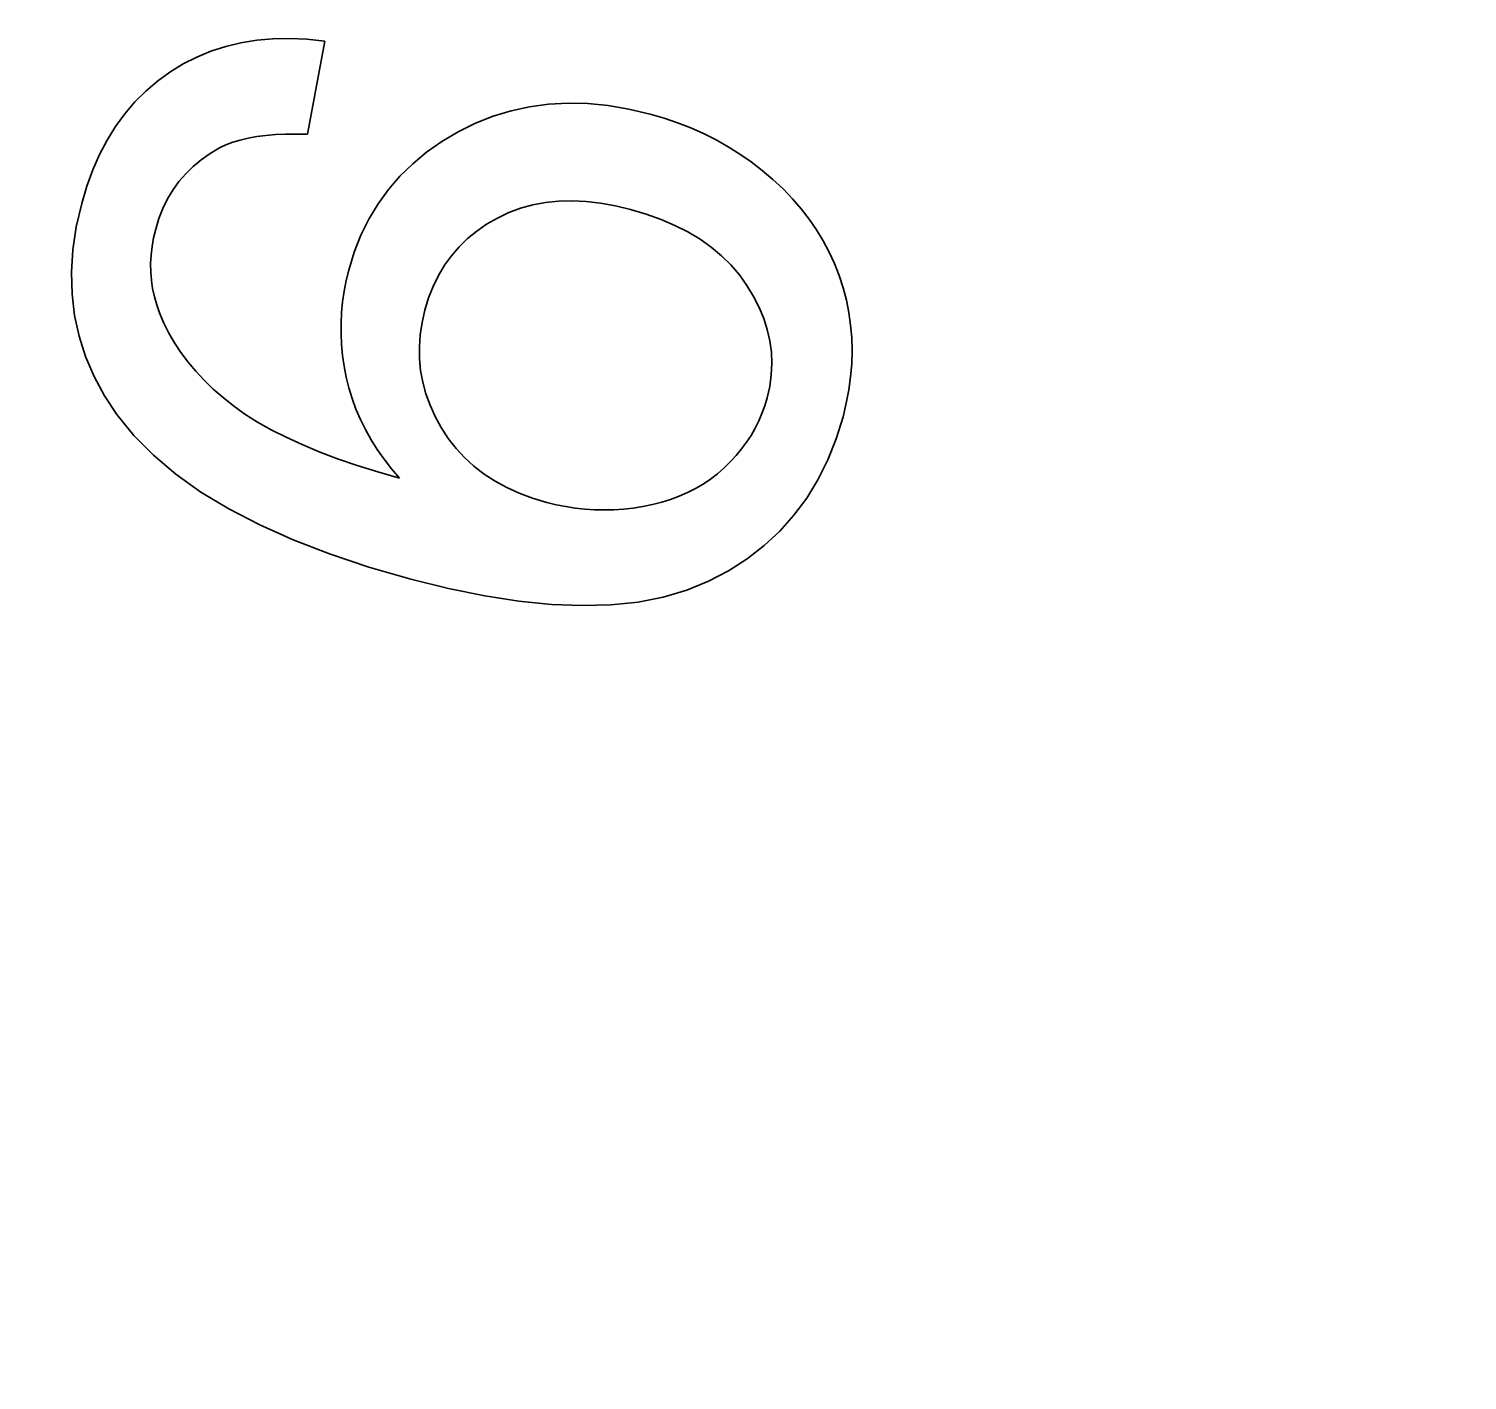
# Model space of a CAD drawing. Extents: x 23 to 417, y 3 to 294.
# Drawn here: x 220.255 to 221.184, y 160.835 to 161.708 of the extents above; entities that cross this region are included whole.
import ezdxf

# ---------------------------------------------------------------- set-up
doc = ezdxf.new("R2010")
doc.units = 0
doc.layers.add('1', color=7, linetype='Continuous', lineweight=13)

msp = doc.modelspace()

# ---------------------------------------------------------------- linework, layer by layer
at = {"layer": '1', "color": 7, "lineweight": 35, "ltscale": 0.000257655}
msp.add_line((220.39236, 161.69854), (220.40254, 161.70019), dxfattribs=at)
at = {"layer": '1', "color": 7, "lineweight": 35, "ltscale": 0.000263387}
msp.add_line((220.40254, 161.70019), (220.41303, 161.70113), dxfattribs=at)
at = {"layer": '1', "color": 7, "lineweight": 35, "ltscale": 0.000270607}
msp.add_line((220.41303, 161.70113), (220.42385, 161.70134), dxfattribs=at)
at = {"layer": '1', "color": 7, "lineweight": 35, "ltscale": 0.000279331}
msp.add_line((220.42385, 161.70134), (220.43501, 161.70084), dxfattribs=at)
at = {"layer": '1', "color": 7, "lineweight": 35, "ltscale": 0.000288866}
msp.add_line((220.43501, 161.70084), (220.44651, 161.69963), dxfattribs=at)
at = {"layer": '1', "color": 7, "lineweight": 35, "ltscale": 0.001531}
msp.add_line((220.44651, 161.69963), (220.43532, 161.63942), dxfattribs=at)
at = {"layer": '1', "color": 7, "lineweight": 35, "ltscale": 0.000248036}
msp.add_line((220.36386, 161.68934), (220.37304, 161.69312), dxfattribs=at)
at = {"layer": '1', "color": 7, "lineweight": 35, "ltscale": 0.000249407}
msp.add_line((220.37304, 161.69312), (220.38253, 161.69619), dxfattribs=at)
at = {"layer": '1', "color": 7, "lineweight": 35, "ltscale": 0.000252789}
msp.add_line((220.38253, 161.69619), (220.39236, 161.69854), dxfattribs=at)
at = {"layer": '1', "color": 7, "lineweight": 35, "ltscale": 0.000249321}
msp.add_line((220.34651, 161.67963), (220.35502, 161.68484), dxfattribs=at)
at = {"layer": '1', "color": 7, "lineweight": 35, "ltscale": 0.000248106}
msp.add_line((220.35502, 161.68484), (220.36386, 161.68934), dxfattribs=at)
at = {"layer": '1', "color": 7, "lineweight": 35, "ltscale": 0.000248125}
msp.add_line((220.33089, 161.66733), (220.33844, 161.67377), dxfattribs=at)
at = {"layer": '1', "color": 7, "lineweight": 35, "ltscale": 0.000249507}
msp.add_line((220.33844, 161.67377), (220.34651, 161.67963), dxfattribs=at)
at = {"layer": '1', "color": 7, "lineweight": 35, "ltscale": 0.000248313}
msp.add_line((220.32387, 161.6603), (220.33089, 161.66733), dxfattribs=at)
at = {"layer": '1', "color": 7, "lineweight": 35, "ltscale": 0.0002498}
msp.add_line((220.31738, 161.6527), (220.32387, 161.6603), dxfattribs=at)
at = {"layer": '1', "color": 7, "lineweight": 35, "ltscale": 0.000305373}
msp.add_line((220.55518, 161.6511), (220.56686, 161.65466), dxfattribs=at)
at = {"layer": '1', "color": 7, "lineweight": 35, "ltscale": 0.000306248}
msp.add_line((220.56686, 161.65466), (220.57883, 161.65727), dxfattribs=at)
at = {"layer": '1', "color": 7, "lineweight": 35, "ltscale": 0.000309018}
msp.add_line((220.57883, 161.65727), (220.59108, 161.6589), dxfattribs=at)
at = {"layer": '1', "color": 7, "lineweight": 35, "ltscale": 0.000314009}
msp.add_line((220.59108, 161.6589), (220.60363, 161.65955), dxfattribs=at)
at = {"layer": '1', "color": 7, "lineweight": 35, "ltscale": 0.000320868}
msp.add_line((220.60363, 161.65955), (220.61646, 161.65924), dxfattribs=at)
at = {"layer": '1', "color": 7, "lineweight": 35, "ltscale": 0.000329495}
msp.add_line((220.61646, 161.65924), (220.62958, 161.65797), dxfattribs=at)
at = {"layer": '1', "color": 7, "lineweight": 35, "ltscale": 0.000339913}
msp.add_line((220.62958, 161.65797), (220.64298, 161.65572), dxfattribs=at)
at = {"layer": '1', "color": 7, "lineweight": 35, "ltscale": 0.000351687}
msp.add_line((220.64298, 161.65572), (220.65668, 161.65249), dxfattribs=at)
at = {"layer": '1', "color": 7, "lineweight": 35, "ltscale": 0.000258138}
msp.add_line((220.30598, 161.63572), (220.31142, 161.6445), dxfattribs=at)
at = {"layer": '1', "color": 7, "lineweight": 35, "ltscale": 0.000253411}
msp.add_line((220.31142, 161.6445), (220.31738, 161.6527), dxfattribs=at)
at = {"layer": '1', "color": 7, "lineweight": 35, "ltscale": 0.000310136}
msp.add_line((220.53268, 161.64104), (220.54378, 161.64657), dxfattribs=at)
at = {"layer": '1', "color": 7, "lineweight": 35, "ltscale": 0.000306542}
msp.add_line((220.54378, 161.64657), (220.55518, 161.6511), dxfattribs=at)
at = {"layer": '1', "color": 7, "lineweight": 35, "ltscale": 0.000233703}
msp.add_line((220.65668, 161.65249), (220.66565, 161.64988), dxfattribs=at)
at = {"layer": '1', "color": 7, "lineweight": 35, "ltscale": 0.000230917}
msp.add_line((220.66565, 161.64988), (220.6744, 161.64691), dxfattribs=at)
at = {"layer": '1', "color": 7, "lineweight": 35, "ltscale": 0.000228409}
msp.add_line((220.6744, 161.64691), (220.6829, 161.64357), dxfattribs=at)
at = {"layer": '1', "color": 7, "lineweight": 35, "ltscale": 0.000226532}
msp.add_line((220.6829, 161.64357), (220.69118, 161.63988), dxfattribs=at)
at = {"layer": '1', "color": 7, "lineweight": 35, "ltscale": 0.000263946}
msp.add_line((220.30108, 161.62637), (220.30598, 161.63572), dxfattribs=at)
at = {"layer": '1', "color": 7, "lineweight": 35, "ltscale": 0.000119277}
msp.add_line((220.38715, 161.63424), (220.38269, 161.63255), dxfattribs=at)
at = {"layer": '1', "color": 7, "lineweight": 35, "ltscale": 0.000125785}
msp.add_line((220.39196, 161.63572), (220.38715, 161.63424), dxfattribs=at)
at = {"layer": '1', "color": 7, "lineweight": 35, "ltscale": 0.000132453}
msp.add_line((220.39711, 161.63694), (220.39196, 161.63572), dxfattribs=at)
at = {"layer": '1', "color": 7, "lineweight": 35, "ltscale": 0.000139591}
msp.add_line((220.40261, 161.63794), (220.39711, 161.63694), dxfattribs=at)
at = {"layer": '1', "color": 7, "lineweight": 35, "ltscale": 0.000147601}
msp.add_line((220.40846, 161.6387), (220.40261, 161.63794), dxfattribs=at)
at = {"layer": '1', "color": 7, "lineweight": 35, "ltscale": 0.000155425}
msp.add_line((220.41465, 161.63924), (220.40846, 161.6387), dxfattribs=at)
at = {"layer": '1', "color": 7, "lineweight": 35, "ltscale": 0.000163602}
msp.add_line((220.42119, 161.63953), (220.41465, 161.63924), dxfattribs=at)
at = {"layer": '1', "color": 7, "lineweight": 35, "ltscale": 0.000172236}
msp.add_line((220.42808, 161.63959), (220.42119, 161.63953), dxfattribs=at)
at = {"layer": '1', "color": 7, "lineweight": 35, "ltscale": 0.000180966}
msp.add_line((220.43532, 161.63942), (220.42808, 161.63959), dxfattribs=at)
at = {"layer": '1', "color": 7, "lineweight": 35, "ltscale": 0.000299376}
msp.add_line((220.5123, 161.62788), (220.5221, 161.63476), dxfattribs=at)
at = {"layer": '1', "color": 7, "lineweight": 35, "ltscale": 0.000307526}
msp.add_line((220.5221, 161.63476), (220.53268, 161.64104), dxfattribs=at)
at = {"layer": '1', "color": 7, "lineweight": 35, "ltscale": 0.000224996}
msp.add_line((220.69118, 161.63988), (220.69922, 161.63583), dxfattribs=at)
at = {"layer": '1', "color": 7, "lineweight": 35, "ltscale": 0.000224092}
msp.add_line((220.69922, 161.63583), (220.70703, 161.63143), dxfattribs=at)
at = {"layer": '1', "color": 7, "lineweight": 35, "ltscale": 0.00027172}
msp.add_line((220.2967, 161.61643), (220.30108, 161.62637), dxfattribs=at)
at = {"layer": '1', "color": 7, "lineweight": 35, "ltscale": 0.000173708}
msp.add_line((220.37244, 161.62698), (220.36675, 161.623), dxfattribs=at)
at = {"layer": '1', "color": 7, "lineweight": 35, "ltscale": 0.000178316}
msp.add_line((220.37858, 161.63062), (220.37244, 161.62698), dxfattribs=at)
at = {"layer": '1', "color": 7, "lineweight": 35, "ltscale": 0.00011355}
msp.add_line((220.38269, 161.63255), (220.37858, 161.63062), dxfattribs=at)
at = {"layer": '1', "color": 7, "lineweight": 35, "ltscale": 0.000292463}
msp.add_line((220.50329, 161.62042), (220.5123, 161.62788), dxfattribs=at)
at = {"layer": '1', "color": 7, "lineweight": 35, "ltscale": 0.000223767}
msp.add_line((220.70703, 161.63143), (220.71461, 161.62667), dxfattribs=at)
at = {"layer": '1', "color": 7, "lineweight": 35, "ltscale": 0.000223664}
msp.add_line((220.71461, 161.62667), (220.72195, 161.62156), dxfattribs=at)
at = {"layer": '1', "color": 7, "lineweight": 35, "ltscale": 0.000279951}
msp.add_line((220.29285, 161.60591), (220.2967, 161.61643), dxfattribs=at)
at = {"layer": '1', "color": 7, "lineweight": 35, "ltscale": 0.000167939}
msp.add_line((220.3615, 161.61863), (220.35671, 161.61393), dxfattribs=at)
at = {"layer": '1', "color": 7, "lineweight": 35, "ltscale": 0.000170505}
msp.add_line((220.36675, 161.623), (220.3615, 161.61863), dxfattribs=at)
at = {"layer": '1', "color": 7, "lineweight": 35, "ltscale": 0.000287847}
msp.add_line((220.49505, 161.61238), (220.50329, 161.62042), dxfattribs=at)
at = {"layer": '1', "color": 7, "lineweight": 35, "ltscale": 0.000224178}
msp.add_line((220.72195, 161.62156), (220.72905, 161.61609), dxfattribs=at)
at = {"layer": '1', "color": 7, "lineweight": 35, "ltscale": 0.000225418}
msp.add_line((220.72905, 161.61609), (220.73592, 161.61025), dxfattribs=at)
at = {"layer": '1', "color": 7, "lineweight": 35, "ltscale": 0.000167214}
msp.add_line((220.35236, 161.60886), (220.34846, 161.60343), dxfattribs=at)
at = {"layer": '1', "color": 7, "lineweight": 35, "ltscale": 0.000167037}
msp.add_line((220.35671, 161.61393), (220.35236, 161.60886), dxfattribs=at)
at = {"layer": '1', "color": 7, "lineweight": 35, "ltscale": 0.000285272}
msp.add_line((220.48759, 161.60374), (220.49505, 161.61238), dxfattribs=at)
at = {"layer": '1', "color": 7, "lineweight": 35, "ltscale": 0.000223729}
msp.add_line((220.73592, 161.61025), (220.74246, 161.60414), dxfattribs=at)
at = {"layer": '1', "color": 7, "lineweight": 35, "ltscale": 0.000290041}
msp.add_line((220.28953, 161.59479), (220.29285, 161.60591), dxfattribs=at)
at = {"layer": '1', "color": 7, "lineweight": 35, "ltscale": 0.000171012}
msp.add_line((220.345, 161.59764), (220.342, 161.59149), dxfattribs=at)
at = {"layer": '1', "color": 7, "lineweight": 35, "ltscale": 0.000168518}
msp.add_line((220.34846, 161.60343), (220.345, 161.59764), dxfattribs=at)
at = {"layer": '1', "color": 7, "lineweight": 35, "ltscale": 0.00028466}
msp.add_line((220.48091, 161.59452), (220.48759, 161.60374), dxfattribs=at)
at = {"layer": '1', "color": 7, "lineweight": 35, "ltscale": 0.00021919}
msp.add_line((220.74246, 161.60414), (220.74855, 161.59783), dxfattribs=at)
at = {"layer": '1', "color": 7, "lineweight": 35, "ltscale": 0.000215418}
msp.add_line((220.74855, 161.59783), (220.7542, 161.59132), dxfattribs=at)
at = {"layer": '1', "color": 7, "lineweight": 35, "ltscale": 0.000387839}
msp.add_line((220.28607, 161.57967), (220.28953, 161.59479), dxfattribs=at)
at = {"layer": '1', "color": 7, "lineweight": 35, "ltscale": 0.000175077}
msp.add_line((220.342, 161.59149), (220.33943, 161.58498), dxfattribs=at)
at = {"layer": '1', "color": 7, "lineweight": 35, "ltscale": 0.000286148}
msp.add_line((220.47501, 161.58471), (220.48091, 161.59452), dxfattribs=at)
at = {"layer": '1', "color": 7, "lineweight": 35, "ltscale": 0.00020285}
msp.add_line((220.56534, 161.58883), (220.55801, 161.58536), dxfattribs=at)
at = {"layer": '1', "color": 7, "lineweight": 35, "ltscale": 0.000202949}
msp.add_line((220.57296, 161.59164), (220.56534, 161.58883), dxfattribs=at)
at = {"layer": '1', "color": 7, "lineweight": 35, "ltscale": 0.000205011}
msp.add_line((220.58086, 161.59382), (220.57296, 161.59164), dxfattribs=at)
at = {"layer": '1', "color": 7, "lineweight": 35, "ltscale": 0.000207988}
msp.add_line((220.58904, 161.59534), (220.58086, 161.59382), dxfattribs=at)
at = {"layer": '1', "color": 7, "lineweight": 35, "ltscale": 0.000212754}
msp.add_line((220.59751, 161.59622), (220.58904, 161.59534), dxfattribs=at)
at = {"layer": '1', "color": 7, "lineweight": 35, "ltscale": 0.000218639}
msp.add_line((220.60625, 161.59645), (220.59751, 161.59622), dxfattribs=at)
at = {"layer": '1', "color": 7, "lineweight": 35, "ltscale": 0.000225943}
msp.add_line((220.61528, 161.59604), (220.60625, 161.59645), dxfattribs=at)
at = {"layer": '1', "color": 7, "lineweight": 35, "ltscale": 0.000234323}
msp.add_line((220.62459, 161.59498), (220.61528, 161.59604), dxfattribs=at)
at = {"layer": '1', "color": 7, "lineweight": 35, "ltscale": 0.000243485}
msp.add_line((220.63418, 161.59326), (220.62459, 161.59498), dxfattribs=at)
at = {"layer": '1', "color": 7, "lineweight": 35, "ltscale": 0.000253968}
msp.add_line((220.64406, 161.5909), (220.63418, 161.59326), dxfattribs=at)
at = {"layer": '1', "color": 7, "lineweight": 35, "ltscale": 0.000263877}
msp.add_line((220.65418, 161.5879), (220.64406, 161.5909), dxfattribs=at)
at = {"layer": '1', "color": 7, "lineweight": 35, "ltscale": 0.000253396}
msp.add_line((220.66372, 161.58448), (220.65418, 161.5879), dxfattribs=at)
at = {"layer": '1', "color": 7, "lineweight": 35, "ltscale": 0.000211722}
msp.add_line((220.7542, 161.59132), (220.7594, 161.58464), dxfattribs=at)
at = {"layer": '1', "color": 7, "lineweight": 35, "ltscale": 0.000373635}
msp.add_line((220.28389, 161.56488), (220.28607, 161.57967), dxfattribs=at)
at = {"layer": '1', "color": 7, "lineweight": 35, "ltscale": 0.000179792}
msp.add_line((220.33943, 161.58498), (220.33732, 161.5781), dxfattribs=at)
at = {"layer": '1', "color": 7, "lineweight": 35, "ltscale": 0.000289779}
msp.add_line((220.46988, 161.57432), (220.47501, 161.58471), dxfattribs=at)
at = {"layer": '1', "color": 7, "lineweight": 35, "ltscale": 0.000195512}
msp.add_line((220.55106, 161.58135), (220.54462, 161.57691), dxfattribs=at)
at = {"layer": '1', "color": 7, "lineweight": 35, "ltscale": 0.000200544}
msp.add_line((220.55801, 161.58536), (220.55106, 161.58135), dxfattribs=at)
at = {"layer": '1', "color": 7, "lineweight": 35, "ltscale": 0.000243825}
msp.add_line((220.67268, 161.58062), (220.66372, 161.58448), dxfattribs=at)
at = {"layer": '1', "color": 7, "lineweight": 35, "ltscale": 0.000235152}
msp.add_line((220.68106, 161.57636), (220.67268, 161.58062), dxfattribs=at)
at = {"layer": '1', "color": 7, "lineweight": 35, "ltscale": 0.000209585}
msp.add_line((220.7594, 161.58464), (220.76416, 161.57774), dxfattribs=at)
at = {"layer": '1', "color": 7, "lineweight": 35, "ltscale": 0.000142067}
msp.add_line((220.33598, 161.57248), (220.33499, 161.56688), dxfattribs=at)
at = {"layer": '1', "color": 7, "lineweight": 35, "ltscale": 0.00014463}
msp.add_line((220.33732, 161.5781), (220.33598, 161.57248), dxfattribs=at)
at = {"layer": '1', "color": 7, "lineweight": 35, "ltscale": 0.000295285}
msp.add_line((220.46554, 161.56334), (220.46988, 161.57432), dxfattribs=at)
at = {"layer": '1', "color": 7, "lineweight": 35, "ltscale": 0.000189853}
msp.add_line((220.53868, 161.57204), (220.53325, 161.56674), dxfattribs=at)
at = {"layer": '1', "color": 7, "lineweight": 35, "ltscale": 0.000192033}
msp.add_line((220.54462, 161.57691), (220.53868, 161.57204), dxfattribs=at)
at = {"layer": '1', "color": 7, "lineweight": 35, "ltscale": 0.000227648}
msp.add_line((220.68886, 161.57166), (220.68106, 161.57636), dxfattribs=at)
at = {"layer": '1', "color": 7, "lineweight": 35, "ltscale": 0.00022136}
msp.add_line((220.69608, 161.56653), (220.68886, 161.57166), dxfattribs=at)
at = {"layer": '1', "color": 7, "lineweight": 35, "ltscale": 0.000207222}
msp.add_line((220.76416, 161.57774), (220.76847, 161.57066), dxfattribs=at)
at = {"layer": '1', "color": 7, "lineweight": 35, "ltscale": 0.00020606}
msp.add_line((220.76847, 161.57066), (220.77234, 161.56338), dxfattribs=at)
at = {"layer": '1', "color": 7, "lineweight": 35, "ltscale": 0.00036232}
msp.add_line((220.28298, 161.55042), (220.28389, 161.56488), dxfattribs=at)
at = {"layer": '1', "color": 7, "lineweight": 35, "ltscale": 0.000136923}
msp.add_line((220.33435, 161.56135), (220.33407, 161.55588), dxfattribs=at)
at = {"layer": '1', "color": 7, "lineweight": 35, "ltscale": 0.000139217}
msp.add_line((220.33499, 161.56688), (220.33435, 161.56135), dxfattribs=at)
at = {"layer": '1', "color": 7, "lineweight": 35, "ltscale": 0.000302722}
msp.add_line((220.46197, 161.55176), (220.46554, 161.56334), dxfattribs=at)
at = {"layer": '1', "color": 7, "lineweight": 35, "ltscale": 0.00018966}
msp.add_line((220.52831, 161.561), (220.52387, 161.55484), dxfattribs=at)
at = {"layer": '1', "color": 7, "lineweight": 35, "ltscale": 0.000189303}
msp.add_line((220.53325, 161.56674), (220.52831, 161.561), dxfattribs=at)
at = {"layer": '1', "color": 7, "lineweight": 35, "ltscale": 0.000216244}
msp.add_line((220.70273, 161.56099), (220.69608, 161.56653), dxfattribs=at)
at = {"layer": '1', "color": 7, "lineweight": 35, "ltscale": 0.000212856}
msp.add_line((220.7088, 161.55502), (220.70273, 161.56099), dxfattribs=at)
at = {"layer": '1', "color": 7, "lineweight": 35, "ltscale": 0.000205807}
msp.add_line((220.77234, 161.56338), (220.77576, 161.55589), dxfattribs=at)
at = {"layer": '1', "color": 7, "lineweight": 35, "ltscale": 0.000135918}
msp.add_line((220.33407, 161.55588), (220.33414, 161.55044), dxfattribs=at)
at = {"layer": '1', "color": 7, "lineweight": 35, "ltscale": 0.000174759}
msp.add_line((220.46032, 161.54497), (220.46197, 161.55176), dxfattribs=at)
at = {"layer": '1', "color": 7, "lineweight": 35, "ltscale": 0.000191837}
msp.add_line((220.52387, 161.55484), (220.51995, 161.54825), dxfattribs=at)
at = {"layer": '1', "color": 7, "lineweight": 35, "ltscale": 0.000210609}
msp.add_line((220.71428, 161.54863), (220.7088, 161.55502), dxfattribs=at)
at = {"layer": '1', "color": 7, "lineweight": 35, "ltscale": 0.000205774}
msp.add_line((220.77576, 161.55589), (220.77875, 161.54822), dxfattribs=at)
at = {"layer": '1', "color": 7, "lineweight": 35, "ltscale": 0.0003536}
msp.add_line((220.28334, 161.53628), (220.28298, 161.55042), dxfattribs=at)
at = {"layer": '1', "color": 7, "lineweight": 35, "ltscale": 0.000134411}
msp.add_line((220.33414, 161.55044), (220.33457, 161.54508), dxfattribs=at)
at = {"layer": '1', "color": 7, "lineweight": 35, "ltscale": 0.000134568}
msp.add_line((220.33457, 161.54508), (220.33535, 161.53975), dxfattribs=at)
at = {"layer": '1', "color": 7, "lineweight": 35, "ltscale": 0.000173617}
msp.add_line((220.45899, 161.53815), (220.46032, 161.54497), dxfattribs=at)
at = {"layer": '1', "color": 7, "lineweight": 35, "ltscale": 0.000195484}
msp.add_line((220.51995, 161.54825), (220.51652, 161.54122), dxfattribs=at)
at = {"layer": '1', "color": 7, "lineweight": 35, "ltscale": 0.00020984}
msp.add_line((220.71918, 161.54181), (220.71428, 161.54863), dxfattribs=at)
at = {"layer": '1', "color": 7, "lineweight": 35, "ltscale": 0.000206258}
msp.add_line((220.72346, 161.53476), (220.71918, 161.54181), dxfattribs=at)
at = {"layer": '1', "color": 7, "lineweight": 35, "ltscale": 0.000206644}
msp.add_line((220.77875, 161.54822), (220.78128, 161.54036), dxfattribs=at)
at = {"layer": '1', "color": 7, "lineweight": 35, "ltscale": 0.000347529}
msp.add_line((220.28498, 161.52248), (220.28334, 161.53628), dxfattribs=at)
at = {"layer": '1', "color": 7, "lineweight": 35, "ltscale": 0.000134601}
msp.add_line((220.33535, 161.53975), (220.33648, 161.53449), dxfattribs=at)
at = {"layer": '1', "color": 7, "lineweight": 35, "ltscale": 0.000135591}
msp.add_line((220.33648, 161.53449), (220.33796, 161.52928), dxfattribs=at)
at = {"layer": '1', "color": 7, "lineweight": 35, "ltscale": 0.000173266}
msp.add_line((220.45801, 161.53129), (220.45899, 161.53815), dxfattribs=at)
at = {"layer": '1', "color": 7, "lineweight": 35, "ltscale": 0.000206142}
msp.add_line((220.5136, 161.53376), (220.51117, 161.52588), dxfattribs=at)
at = {"layer": '1', "color": 7, "lineweight": 35, "ltscale": 0.000200371}
msp.add_line((220.51652, 161.54122), (220.5136, 161.53376), dxfattribs=at)
at = {"layer": '1', "color": 7, "lineweight": 35, "ltscale": 0.000199207}
msp.add_line((220.72708, 161.52766), (220.72346, 161.53476), dxfattribs=at)
at = {"layer": '1', "color": 7, "lineweight": 35, "ltscale": 0.000206633}
msp.add_line((220.78128, 161.54036), (220.78337, 161.53236), dxfattribs=at)
at = {"layer": '1', "color": 7, "lineweight": 35, "ltscale": 0.000206005}
msp.add_line((220.78337, 161.53236), (220.78498, 161.52428), dxfattribs=at)
at = {"layer": '1', "color": 7, "lineweight": 35, "ltscale": 0.000136819}
msp.add_line((220.33796, 161.52928), (220.33981, 161.52412), dxfattribs=at)
at = {"layer": '1', "color": 7, "lineweight": 35, "ltscale": 0.000179936}
msp.add_line((220.33981, 161.52412), (220.34261, 161.51749), dxfattribs=at)
at = {"layer": '1', "color": 7, "lineweight": 35, "ltscale": 0.000172951}
msp.add_line((220.45703, 161.51751), (220.45735, 161.52442), dxfattribs=at)
at = {"layer": '1', "color": 7, "lineweight": 35, "ltscale": 0.000172527}
msp.add_line((220.45735, 161.52442), (220.45801, 161.53129), dxfattribs=at)
at = {"layer": '1', "color": 7, "lineweight": 35, "ltscale": 0.000204992}
msp.add_line((220.51117, 161.52588), (220.50934, 161.51789), dxfattribs=at)
at = {"layer": '1', "color": 7, "lineweight": 35, "ltscale": 0.000193304}
msp.add_line((220.73004, 161.52052), (220.72708, 161.52766), dxfattribs=at)
at = {"layer": '1', "color": 7, "lineweight": 35, "ltscale": 0.000205682}
msp.add_line((220.78498, 161.52428), (220.78614, 161.51613), dxfattribs=at)
at = {"layer": '1', "color": 7, "lineweight": 35, "ltscale": 0.000344461}
msp.add_line((220.2879, 161.50901), (220.28498, 161.52248), dxfattribs=at)
at = {"layer": '1', "color": 7, "lineweight": 35, "ltscale": 0.00018133}
msp.add_line((220.34261, 161.51749), (220.34585, 161.511), dxfattribs=at)
at = {"layer": '1', "color": 7, "lineweight": 35, "ltscale": 0.000173044}
msp.add_line((220.45704, 161.51059), (220.45703, 161.51751), dxfattribs=at)
at = {"layer": '1', "color": 7, "lineweight": 35, "ltscale": 0.000199999}
msp.add_line((220.50934, 161.51789), (220.50815, 161.50998), dxfattribs=at)
at = {"layer": '1', "color": 7, "lineweight": 35, "ltscale": 0.000188988}
msp.add_line((220.73233, 161.51332), (220.73004, 161.52052), dxfattribs=at)
at = {"layer": '1', "color": 7, "lineweight": 35, "ltscale": 0.000205979}
msp.add_line((220.78614, 161.51613), (220.78683, 161.50792), dxfattribs=at)
at = {"layer": '1', "color": 7, "lineweight": 35, "ltscale": 0.000344964}
msp.add_line((220.29209, 161.49586), (220.2879, 161.50901), dxfattribs=at)
at = {"layer": '1', "color": 7, "lineweight": 35, "ltscale": 0.000183424}
msp.add_line((220.34585, 161.511), (220.34953, 161.50466), dxfattribs=at)
at = {"layer": '1', "color": 7, "lineweight": 35, "ltscale": 0.000186613}
msp.add_line((220.34953, 161.50466), (220.35366, 161.49844), dxfattribs=at)
at = {"layer": '1', "color": 7, "lineweight": 35, "ltscale": 0.000173904}
msp.add_line((220.45738, 161.50364), (220.45704, 161.51059), dxfattribs=at)
at = {"layer": '1', "color": 7, "lineweight": 35, "ltscale": 0.000195852}
msp.add_line((220.50815, 161.50998), (220.5076, 161.50216), dxfattribs=at)
at = {"layer": '1', "color": 7, "lineweight": 35, "ltscale": 0.000185313}
msp.add_line((220.73397, 161.50608), (220.73233, 161.51332), dxfattribs=at)
at = {"layer": '1', "color": 7, "lineweight": 35, "ltscale": 0.000184183}
msp.add_line((220.73493, 161.49878), (220.73397, 161.50608), dxfattribs=at)
at = {"layer": '1', "color": 7, "lineweight": 35, "ltscale": 0.000207717}
msp.add_line((220.78683, 161.50792), (220.78706, 161.49962), dxfattribs=at)
at = {"layer": '1', "color": 7, "lineweight": 35, "ltscale": 0.000348361}
msp.add_line((220.29755, 161.48304), (220.29209, 161.49586), dxfattribs=at)
at = {"layer": '1', "color": 7, "lineweight": 35, "ltscale": 0.000190013}
msp.add_line((220.35366, 161.49844), (220.35821, 161.49235), dxfattribs=at)
at = {"layer": '1', "color": 7, "lineweight": 35, "ltscale": 0.000175149}
msp.add_line((220.45805, 161.49667), (220.45738, 161.50364), dxfattribs=at)
at = {"layer": '1', "color": 7, "lineweight": 35, "ltscale": 0.000177139}
msp.add_line((220.45906, 161.48966), (220.45805, 161.49667), dxfattribs=at)
at = {"layer": '1', "color": 7, "lineweight": 35, "ltscale": 0.000192932}
msp.add_line((220.5076, 161.50216), (220.50769, 161.49444), dxfattribs=at)
at = {"layer": '1', "color": 7, "lineweight": 35, "ltscale": 0.000183512}
msp.add_line((220.73524, 161.49145), (220.73493, 161.49878), dxfattribs=at)
at = {"layer": '1', "color": 7, "lineweight": 35, "ltscale": 0.000209352}
msp.add_line((220.78706, 161.49962), (220.78681, 161.49125), dxfattribs=at)
at = {"layer": '1', "color": 7, "lineweight": 35, "ltscale": 0.000194135}
msp.add_line((220.35821, 161.49235), (220.36321, 161.48641), dxfattribs=at)
at = {"layer": '1', "color": 7, "lineweight": 35, "ltscale": 0.00019891}
msp.add_line((220.36321, 161.48641), (220.36866, 161.48061), dxfattribs=at)
at = {"layer": '1', "color": 7, "lineweight": 35, "ltscale": 0.000178725}
msp.add_line((220.46039, 161.48263), (220.45906, 161.48966), dxfattribs=at)
at = {"layer": '1', "color": 7, "lineweight": 35, "ltscale": 0.000191813}
msp.add_line((220.50769, 161.49444), (220.50842, 161.48681), dxfattribs=at)
at = {"layer": '1', "color": 7, "lineweight": 35, "ltscale": 0.000192055}
msp.add_line((220.50842, 161.48681), (220.5098, 161.47925), dxfattribs=at)
at = {"layer": '1', "color": 7, "lineweight": 35, "ltscale": 0.000185034}
msp.add_line((220.73489, 161.48405), (220.73524, 161.49145), dxfattribs=at)
at = {"layer": '1', "color": 7, "lineweight": 35, "ltscale": 0.000211637}
msp.add_line((220.78681, 161.49125), (220.78611, 161.48281), dxfattribs=at)
at = {"layer": '1', "color": 7, "lineweight": 35, "ltscale": 0.000354714}
msp.add_line((220.30429, 161.47056), (220.29755, 161.48304), dxfattribs=at)
at = {"layer": '1', "color": 7, "lineweight": 35, "ltscale": 0.000204229}
msp.add_line((220.36866, 161.48061), (220.37453, 161.47493), dxfattribs=at)
at = {"layer": '1', "color": 7, "lineweight": 35, "ltscale": 0.000179925}
msp.add_line((220.46208, 161.47564), (220.46039, 161.48263), dxfattribs=at)
at = {"layer": '1', "color": 7, "lineweight": 35, "ltscale": 0.000193142}
msp.add_line((220.5098, 161.47925), (220.51182, 161.47179), dxfattribs=at)
at = {"layer": '1', "color": 7, "lineweight": 35, "ltscale": 0.000192034}
msp.add_line((220.73218, 161.46912), (220.73387, 161.47662), dxfattribs=at)
at = {"layer": '1', "color": 7, "lineweight": 35, "ltscale": 0.000187634}
msp.add_line((220.73387, 161.47662), (220.73489, 161.48405), dxfattribs=at)
at = {"layer": '1', "color": 7, "lineweight": 35, "ltscale": 0.000214938}
msp.add_line((220.78611, 161.48281), (220.78494, 161.47429), dxfattribs=at)
at = {"layer": '1', "color": 7, "lineweight": 35, "ltscale": 0.000364103}
msp.add_line((220.31231, 161.4584), (220.30429, 161.47056), dxfattribs=at)
at = {"layer": '1', "color": 7, "lineweight": 35, "ltscale": 0.000210016}
msp.add_line((220.37453, 161.47493), (220.38085, 161.4694), dxfattribs=at)
at = {"layer": '1', "color": 7, "lineweight": 35, "ltscale": 0.000216082}
msp.add_line((220.38085, 161.4694), (220.3876, 161.464), dxfattribs=at)
at = {"layer": '1', "color": 7, "lineweight": 35, "ltscale": 0.000179738}
msp.add_line((220.46417, 161.46876), (220.46208, 161.47564), dxfattribs=at)
at = {"layer": '1', "color": 7, "lineweight": 35, "ltscale": 0.000180653}
msp.add_line((220.46664, 161.46197), (220.46417, 161.46876), dxfattribs=at)
at = {"layer": '1', "color": 7, "lineweight": 35, "ltscale": 0.000195768}
msp.add_line((220.51182, 161.47179), (220.51448, 161.46443), dxfattribs=at)
at = {"layer": '1', "color": 7, "lineweight": 35, "ltscale": 0.000132425}
msp.add_line((220.73067, 161.46405), (220.73218, 161.46912), dxfattribs=at)
at = {"layer": '1', "color": 7, "lineweight": 35, "ltscale": 0.000218401}
msp.add_line((220.78494, 161.47429), (220.7833, 161.46571), dxfattribs=at)
at = {"layer": '1', "color": 7, "lineweight": 35, "ltscale": 0.00043157}
msp.add_line((220.32315, 161.44497), (220.31231, 161.4584), dxfattribs=at)
at = {"layer": '1', "color": 7, "lineweight": 35, "ltscale": 0.000225919}
msp.add_line((220.3876, 161.464), (220.39495, 161.45875), dxfattribs=at)
at = {"layer": '1', "color": 7, "lineweight": 35, "ltscale": 0.000239859}
msp.add_line((220.39495, 161.45875), (220.40306, 161.45361), dxfattribs=at)
at = {"layer": '1', "color": 7, "lineweight": 35, "ltscale": 0.000181887}
msp.add_line((220.4695, 161.45528), (220.46664, 161.46197), dxfattribs=at)
at = {"layer": '1', "color": 7, "lineweight": 35, "ltscale": 0.000199903}
msp.add_line((220.51448, 161.46443), (220.51778, 161.45714), dxfattribs=at)
at = {"layer": '1', "color": 7, "lineweight": 35, "ltscale": 0.000131466}
msp.add_line((220.72679, 161.45427), (220.72887, 161.4591), dxfattribs=at)
at = {"layer": '1', "color": 7, "lineweight": 35, "ltscale": 0.000131723}
msp.add_line((220.72887, 161.4591), (220.73067, 161.46405), dxfattribs=at)
at = {"layer": '1', "color": 7, "lineweight": 35, "ltscale": 0.000222856}
msp.add_line((220.7833, 161.46571), (220.78121, 161.45705), dxfattribs=at)
at = {"layer": '1', "color": 7, "lineweight": 35, "ltscale": 0.000253971}
msp.add_line((220.40306, 161.45361), (220.41189, 161.4486), dxfattribs=at)
at = {"layer": '1', "color": 7, "lineweight": 35, "ltscale": 0.000268962}
msp.add_line((220.41189, 161.4486), (220.42149, 161.44374), dxfattribs=at)
at = {"layer": '1', "color": 7, "lineweight": 35, "ltscale": 0.000183551}
msp.add_line((220.47275, 161.44869), (220.4695, 161.45528), dxfattribs=at)
at = {"layer": '1', "color": 7, "lineweight": 35, "ltscale": 0.00018587}
msp.add_line((220.47638, 161.4422), (220.47275, 161.44869), dxfattribs=at)
at = {"layer": '1', "color": 7, "lineweight": 35, "ltscale": 0.000204915}
msp.add_line((220.51778, 161.45714), (220.52173, 161.44996), dxfattribs=at)
at = {"layer": '1', "color": 7, "lineweight": 35, "ltscale": 0.000206537}
msp.add_line((220.52173, 161.44996), (220.52625, 161.44304), dxfattribs=at)
at = {"layer": '1', "color": 7, "lineweight": 35, "ltscale": 0.00013191}
msp.add_line((220.72179, 161.44499), (220.72443, 161.44956), dxfattribs=at)
at = {"layer": '1', "color": 7, "lineweight": 35, "ltscale": 0.000131635}
msp.add_line((220.72443, 161.44956), (220.72679, 161.45427), dxfattribs=at)
at = {"layer": '1', "color": 7, "lineweight": 35, "ltscale": 0.000376765}
msp.add_line((220.78121, 161.45705), (220.77677, 161.44264), dxfattribs=at)
at = {"layer": '1', "color": 7, "lineweight": 35, "ltscale": 0.000450351}
msp.add_line((220.33581, 161.43215), (220.32315, 161.44497), dxfattribs=at)
at = {"layer": '1', "color": 7, "lineweight": 35, "ltscale": 0.000284597}
msp.add_line((220.42149, 161.44374), (220.43184, 161.43899), dxfattribs=at)
at = {"layer": '1', "color": 7, "lineweight": 35, "ltscale": 0.000188691}
msp.add_line((220.4804, 161.43582), (220.47638, 161.4422), dxfattribs=at)
at = {"layer": '1', "color": 7, "lineweight": 35, "ltscale": 0.000204389}
msp.add_line((220.52625, 161.44304), (220.53127, 161.4366), dxfattribs=at)
at = {"layer": '1', "color": 7, "lineweight": 35, "ltscale": 0.000134455}
msp.add_line((220.71567, 161.4362), (220.71887, 161.44053), dxfattribs=at)
at = {"layer": '1', "color": 7, "lineweight": 35, "ltscale": 0.000133358}
msp.add_line((220.71887, 161.44053), (220.72179, 161.44499), dxfattribs=at)
at = {"layer": '1', "color": 7, "lineweight": 35, "ltscale": 0.000364865}
msp.add_line((220.77677, 161.44264), (220.77138, 161.42908), dxfattribs=at)
at = {"layer": '1', "color": 7, "lineweight": 35, "ltscale": 0.00047271}
msp.add_line((220.35027, 161.41996), (220.33581, 161.43215), dxfattribs=at)
at = {"layer": '1', "color": 7, "lineweight": 35, "ltscale": 0.000300134}
msp.add_line((220.43184, 161.43899), (220.44293, 161.43439), dxfattribs=at)
at = {"layer": '1', "color": 7, "lineweight": 35, "ltscale": 0.000316488}
msp.add_line((220.44293, 161.43439), (220.45477, 161.42991), dxfattribs=at)
at = {"layer": '1', "color": 7, "lineweight": 35, "ltscale": 0.000332889}
msp.add_line((220.45477, 161.42991), (220.46736, 161.42557), dxfattribs=at)
at = {"layer": '1', "color": 7, "lineweight": 35, "ltscale": 0.000191856}
msp.add_line((220.48481, 161.42954), (220.4804, 161.43582), dxfattribs=at)
at = {"layer": '1', "color": 7, "lineweight": 35, "ltscale": 0.000203835}
msp.add_line((220.53127, 161.4366), (220.53681, 161.43061), dxfattribs=at)
at = {"layer": '1', "color": 7, "lineweight": 35, "ltscale": 0.000204745}
msp.add_line((220.53681, 161.43061), (220.54286, 161.42509), dxfattribs=at)
at = {"layer": '1', "color": 7, "lineweight": 35, "ltscale": 0.00013873}
msp.add_line((220.70842, 161.42793), (220.71218, 161.432), dxfattribs=at)
at = {"layer": '1', "color": 7, "lineweight": 35, "ltscale": 0.000136461}
msp.add_line((220.71218, 161.432), (220.71567, 161.4362), dxfattribs=at)
at = {"layer": '1', "color": 7, "lineweight": 35, "ltscale": 0.000349758}
msp.add_line((220.46736, 161.42557), (220.4807, 161.42136), dxfattribs=at)
at = {"layer": '1', "color": 7, "lineweight": 35, "ltscale": 0.000366667}
msp.add_line((220.4807, 161.42136), (220.49478, 161.41727), dxfattribs=at)
at = {"layer": '1', "color": 7, "lineweight": 35, "ltscale": 0.000195464}
msp.add_line((220.4896, 161.42336), (220.48481, 161.42954), dxfattribs=at)
at = {"layer": '1', "color": 7, "lineweight": 35, "ltscale": 0.000199825}
msp.add_line((220.49478, 161.41727), (220.4896, 161.42336), dxfattribs=at)
at = {"layer": '1', "color": 7, "lineweight": 35, "ltscale": 0.000207075}
msp.add_line((220.54286, 161.42509), (220.54941, 161.42003), dxfattribs=at)
at = {"layer": '1', "color": 7, "lineweight": 35, "ltscale": 0.000142721}
msp.add_line((220.70008, 161.42021), (220.70437, 161.42397), dxfattribs=at)
at = {"layer": '1', "color": 7, "lineweight": 35, "ltscale": 0.000141443}
msp.add_line((220.70437, 161.42397), (220.70842, 161.42793), dxfattribs=at)
at = {"layer": '1', "color": 7, "lineweight": 35, "ltscale": 0.000355366}
msp.add_line((220.77138, 161.42908), (220.76505, 161.41635), dxfattribs=at)
at = {"layer": '1', "color": 7, "lineweight": 35, "ltscale": 0.000499108}
msp.add_line((220.36653, 161.40839), (220.35027, 161.41996), dxfattribs=at)
at = {"layer": '1', "color": 7, "lineweight": 35, "ltscale": 0.000210632}
msp.add_line((220.54941, 161.42003), (220.55648, 161.41543), dxfattribs=at)
at = {"layer": '1', "color": 7, "lineweight": 35, "ltscale": 0.000215666}
msp.add_line((220.55648, 161.41543), (220.56405, 161.4113), dxfattribs=at)
at = {"layer": '1', "color": 7, "lineweight": 35, "ltscale": 0.000221941}
msp.add_line((220.56405, 161.4113), (220.57214, 161.40764), dxfattribs=at)
at = {"layer": '1', "color": 7, "lineweight": 35, "ltscale": 0.0001431}
msp.add_line((220.68594, 161.41063), (220.69087, 161.41355), dxfattribs=at)
at = {"layer": '1', "color": 7, "lineweight": 35, "ltscale": 0.000142259}
msp.add_line((220.69087, 161.41355), (220.69558, 161.41674), dxfattribs=at)
at = {"layer": '1', "color": 7, "lineweight": 35, "ltscale": 0.000142063}
msp.add_line((220.69558, 161.41674), (220.70008, 161.42021), dxfattribs=at)
at = {"layer": '1', "color": 7, "lineweight": 35, "ltscale": 0.000348462}
msp.add_line((220.76505, 161.41635), (220.75777, 161.40447), dxfattribs=at)
at = {"layer": '1', "color": 7, "lineweight": 35, "ltscale": 0.000528106}
msp.add_line((220.3846, 161.39745), (220.36653, 161.40839), dxfattribs=at)
at = {"layer": '1', "color": 7, "lineweight": 35, "ltscale": 0.000229158}
msp.add_line((220.57214, 161.40764), (220.58072, 161.40444), dxfattribs=at)
at = {"layer": '1', "color": 7, "lineweight": 35, "ltscale": 0.000237761}
msp.add_line((220.58072, 161.40444), (220.58983, 161.4017), dxfattribs=at)
at = {"layer": '1', "color": 7, "lineweight": 35, "ltscale": 0.00015123}
msp.add_line((220.66413, 161.40176), (220.6699, 161.40356), dxfattribs=at)
at = {"layer": '1', "color": 7, "lineweight": 35, "ltscale": 0.000148358}
msp.add_line((220.6699, 161.40356), (220.67546, 161.40564), dxfattribs=at)
at = {"layer": '1', "color": 7, "lineweight": 35, "ltscale": 0.000146103}
msp.add_line((220.67546, 161.40564), (220.68081, 161.408), dxfattribs=at)
at = {"layer": '1', "color": 7, "lineweight": 35, "ltscale": 0.000144357}
msp.add_line((220.68081, 161.408), (220.68594, 161.41063), dxfattribs=at)
at = {"layer": '1', "color": 7, "lineweight": 35, "ltscale": 0.000344336}
msp.add_line((220.75777, 161.40447), (220.74955, 161.39342), dxfattribs=at)
at = {"layer": '1', "color": 7, "lineweight": 35, "ltscale": 0.000559701}
msp.add_line((220.40448, 161.38714), (220.3846, 161.39745), dxfattribs=at)
at = {"layer": '1', "color": 7, "lineweight": 35, "ltscale": 0.000157962}
msp.add_line((220.58983, 161.4017), (220.59597, 161.40019), dxfattribs=at)
at = {"layer": '1', "color": 7, "lineweight": 35, "ltscale": 0.000156727}
msp.add_line((220.59597, 161.40019), (220.60212, 161.39896), dxfattribs=at)
at = {"layer": '1', "color": 7, "lineweight": 35, "ltscale": 0.000156155}
msp.add_line((220.60212, 161.39896), (220.60829, 161.398), dxfattribs=at)
at = {"layer": '1', "color": 7, "lineweight": 35, "ltscale": 0.000155546}
msp.add_line((220.60829, 161.398), (220.61447, 161.39732), dxfattribs=at)
at = {"layer": '1', "color": 7, "lineweight": 35, "ltscale": 0.000155608}
msp.add_line((220.61447, 161.39732), (220.62068, 161.39692), dxfattribs=at)
at = {"layer": '1', "color": 7, "lineweight": 35, "ltscale": 0.000155528}
msp.add_line((220.62068, 161.39692), (220.6269, 161.39679), dxfattribs=at)
at = {"layer": '1', "color": 7, "lineweight": 35, "ltscale": 0.000156021}
msp.add_line((220.6269, 161.39679), (220.63314, 161.39693), dxfattribs=at)
at = {"layer": '1', "color": 7, "lineweight": 35, "ltscale": 0.000156697}
msp.add_line((220.63314, 161.39693), (220.6394, 161.39734), dxfattribs=at)
at = {"layer": '1', "color": 7, "lineweight": 35, "ltscale": 0.000157629}
msp.add_line((220.6394, 161.39734), (220.64566, 161.39803), dxfattribs=at)
at = {"layer": '1', "color": 7, "lineweight": 35, "ltscale": 0.000159183}
msp.add_line((220.64566, 161.39803), (220.65196, 161.399), dxfattribs=at)
at = {"layer": '1', "color": 7, "lineweight": 35, "ltscale": 0.000157807}
msp.add_line((220.65196, 161.399), (220.65815, 161.40023), dxfattribs=at)
at = {"layer": '1', "color": 7, "lineweight": 35, "ltscale": 0.000154232}
msp.add_line((220.65815, 161.40023), (220.66413, 161.40176), dxfattribs=at)
at = {"layer": '1', "color": 7, "lineweight": 35, "ltscale": 0.00034308}
msp.add_line((220.74955, 161.39342), (220.74038, 161.3832), dxfattribs=at)
at = {"layer": '1', "color": 7, "lineweight": 35, "ltscale": 0.000593774}
msp.add_line((220.42616, 161.37745), (220.40448, 161.38714), dxfattribs=at)
at = {"layer": '1', "color": 7, "lineweight": 35, "ltscale": 0.000629392}
msp.add_line((220.44965, 161.36838), (220.42616, 161.37745), dxfattribs=at)
at = {"layer": '1', "color": 7, "lineweight": 35, "ltscale": 0.000344717}
msp.add_line((220.74038, 161.3832), (220.73027, 161.37383), dxfattribs=at)
at = {"layer": '1', "color": 7, "lineweight": 35, "ltscale": 0.000666679}
msp.add_line((220.47494, 161.35994), (220.44965, 161.36838), dxfattribs=at)
at = {"layer": '1', "color": 7, "lineweight": 35, "ltscale": 0.000356438}
msp.add_line((220.71923, 161.3653), (220.70723, 161.3576), dxfattribs=at)
at = {"layer": '1', "color": 7, "lineweight": 35, "ltscale": 0.000348796}
msp.add_line((220.73027, 161.37383), (220.71923, 161.3653), dxfattribs=at)
at = {"layer": '1', "color": 7, "lineweight": 35, "ltscale": 0.000705089}
msp.add_line((220.50204, 161.35213), (220.47494, 161.35994), dxfattribs=at)
at = {"layer": '1', "color": 7, "lineweight": 35, "ltscale": 0.000366017}
msp.add_line((220.70723, 161.3576), (220.69429, 161.35075), dxfattribs=at)
at = {"layer": '1', "color": 7, "lineweight": 35, "ltscale": 0.000629918}
msp.add_line((220.5265, 161.34608), (220.50204, 161.35213), dxfattribs=at)
at = {"layer": '1', "color": 7, "lineweight": 35, "ltscale": 0.000378364}
msp.add_line((220.69429, 161.35075), (220.6803, 161.34498), dxfattribs=at)
at = {"layer": '1', "color": 7, "lineweight": 35, "ltscale": 0.000594293}
msp.add_line((220.5498, 161.34134), (220.5265, 161.34608), dxfattribs=at)
at = {"layer": '1', "color": 7, "lineweight": 35, "ltscale": 0.000559857}
msp.add_line((220.57193, 161.33792), (220.5498, 161.34134), dxfattribs=at)
at = {"layer": '1', "color": 7, "lineweight": 35, "ltscale": 0.000526802}
msp.add_line((220.59289, 161.33581), (220.57193, 161.33792), dxfattribs=at)
at = {"layer": '1', "color": 7, "lineweight": 35, "ltscale": 0.000439347}
msp.add_line((220.64882, 161.33736), (220.63134, 161.33554), dxfattribs=at)
at = {"layer": '1', "color": 7, "lineweight": 35, "ltscale": 0.000415432}
msp.add_line((220.66514, 161.34051), (220.64882, 161.33736), dxfattribs=at)
at = {"layer": '1', "color": 7, "lineweight": 35, "ltscale": 0.000395156}
msp.add_line((220.6803, 161.34498), (220.66514, 161.34051), dxfattribs=at)
at = {"layer": '1', "color": 7, "lineweight": 35, "ltscale": 0.000495485}
msp.add_line((220.6127, 161.33502), (220.59289, 161.33581), dxfattribs=at)
at = {"layer": '1', "color": 7, "lineweight": 35, "ltscale": 0.000466298}
msp.add_line((220.63134, 161.33554), (220.6127, 161.33502), dxfattribs=at)
at = {"layer": '1', "color": 7, "lineweight": 35}
for radius in [5.25, 4]:
    msp.add_arc((217.47203, 160.77544), radius, 135, 315, dxfattribs=at)

doc.saveas('drawing.dxf')
